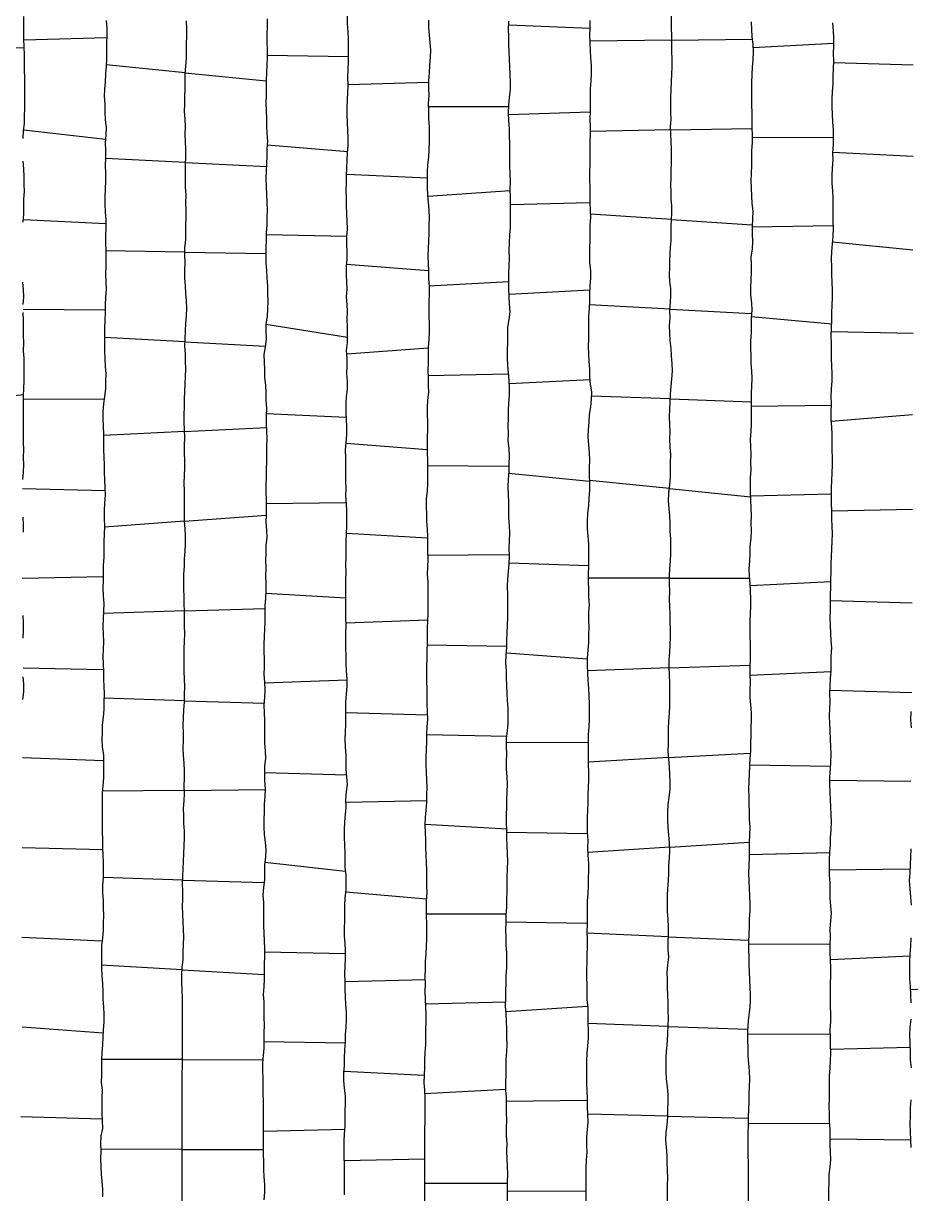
# Model space of a CAD drawing. Extents: x 703186 to 703989, y 1560402 to 1561368.
# Drawn here: x 703352.2 to 703401.5, y 1560728.8 to 1560793.9 of the extents above; entities that cross this region are included whole.
import ezdxf

# ---------------------------------------------------------------- set-up
doc = ezdxf.new("R2010")
doc.units = 0
doc.layers.add('10124_2002_REAL', color=30, linetype='Continuous')
doc.layers.add('AGROCAD PLL', color=7, linetype='Continuous')

msp = doc.modelspace()

# ---------------------------------------------------------------- linework, layer by layer
at = {"layer": '10124_2002_REAL'}
for points in [[(703387.9174, 1560687.0747), (703387.9995, 1560728.8097), (703387.9919, 1560729.2318), (703388.015, 1560729.6472), (703388.0059, 1560730.0689), (703387.9723, 1560730.4987), (703387.9803, 1560730.9146), (703387.9444, 1560731.3322), (703387.9076, 1560731.7463), (703387.9214, 1560732.1686), (703387.9896, 1560732.601), (703388.0108, 1560733.0193), (703388.021, 1560733.4463), (703388.0372, 1560733.8741), (703388.032, 1560734.2953), (703387.9907, 1560734.7175), (703387.9435, 1560735.1501), (703387.9218, 1560735.5756), (703387.9309, 1560736.0024), (703387.9332, 1560736.4235), (703387.958, 1560736.8461), (703388.0039, 1560737.2799), (703388.023, 1560737.7025), (703388.038, 1560738.1255), (703388.0495, 1560738.5438), (703388.0452, 1560738.9803), (703388.0371, 1560739.4039), (703388.016, 1560739.8246), (703387.9979, 1560740.2506), (703387.9936, 1560740.6751), (703387.9901, 1560741.0917), (703388.0209, 1560741.5147), (703388.0732, 1560741.9504), (703388.0374, 1560742.3503), (703388.0372, 1560742.7729), (703388.0558, 1560743.2047), (703388.0608, 1560743.6255), (703388.0307, 1560744.0522), (703388.0042, 1560744.4831), (703387.9979, 1560744.9121), (703388.0083, 1560745.3463), (703388.0218, 1560745.7707), (703388.0523, 1560746.1895), (703388.0764, 1560746.6155), (703388.0817, 1560747.0372), (703388.1072, 1560747.4632), (703388.1328, 1560747.8756), (703388.1052, 1560748.3085), (703388.077, 1560748.7432), (703388.044, 1560749.1636), (703388.0235, 1560749.5909), (703388.0102, 1560750.0082), (703388.0374, 1560750.4361), (703388.1, 1560750.8506), (703388.1565, 1560751.269), (703388.1487, 1560751.6899), (703388.1213, 1560752.1074), (703388.1042, 1560752.5295), (703388.0695, 1560752.9602), (703388.0454, 1560753.3871), (703388.0558, 1560753.8174), (703388.0537, 1560754.2384), (703388.055, 1560754.6583), (703388.0833, 1560755.0826), (703388.1064, 1560755.5054), (703388.1221, 1560755.9344), (703388.133, 1560756.3561), (703388.126, 1560756.7868), (703388.1271, 1560757.2107), (703388.1092, 1560757.6385), (703388.0943, 1560758.0689), (703388.0973, 1560758.4849), (703388.1267, 1560758.9125), (703388.1559, 1560759.3436), (703388.1668, 1560759.7609), (703388.1661, 1560760.1829), (703388.1495, 1560760.6049), (703388.1394, 1560761.0287), (703388.123, 1560761.4419), (703388.1103, 1560761.8679), (703388.1233, 1560762.3057), (703388.1171, 1560762.736), (703388.1173, 1560763.1594), (703388.1338, 1560763.5801), (703388.159, 1560763.9919), (703388.183, 1560764.4101), (703388.1946, 1560764.8281), (703388.1841, 1560765.24), (703388.1528, 1560765.6596), (703388.1415, 1560766.0845), (703388.1239, 1560766.5088), (703388.0963, 1560766.928), (703388.0632, 1560767.3522), (703388.0815, 1560767.7845), (703388.1259, 1560768.226), (703388.1586, 1560768.6422), (703388.1744, 1560769.0606), (703388.1754, 1560769.5006), (703388.1813, 1560769.9125), (703388.1558, 1560770.3337), (703388.1371, 1560770.777), (703388.1503, 1560771.1895), (703388.129, 1560771.6065), (703388.1064, 1560772.0341), (703388.1294, 1560772.4396), (703388.1571, 1560772.8676), (703388.1721, 1560773.2847), (703388.2013, 1560773.7227), (703388.2345, 1560774.1426), (703388.272, 1560774.5702), (703388.2681, 1560774.9935), (703388.2276, 1560775.4135), (703388.196, 1560775.8365), (703388.1484, 1560776.268), (703388.1299, 1560776.6831), (703388.1105, 1560777.1144), (703388.1391, 1560777.5401), (703388.1383, 1560777.9614), (703388.1607, 1560778.383), (703388.1772, 1560778.7927), (703388.1891, 1560779.1794), (703388.1378, 1560779.5643), (703388.1135, 1560779.9458), (703388.1322, 1560780.3267), (703388.1321, 1560780.7157), (703388.1435, 1560781.101), (703388.1679, 1560781.4744), (703388.199, 1560781.8462), (703388.198, 1560782.2213), (703388.1968, 1560782.6062), (703388.2141, 1560782.9969), (703388.2396, 1560783.3848), (703388.2363, 1560783.769), (703388.2102, 1560784.1643), (703388.1981, 1560784.5467), (703388.1861, 1560784.9417), (703388.2028, 1560785.3408), (703388.2053, 1560785.7372), (703388.2154, 1560786.1439), (703388.2206, 1560786.5532), (703388.2192, 1560786.9575), (703388.2032, 1560787.3621), (703388.1831, 1560787.7701), (703388.1755, 1560788.1756), (703388.1964, 1560788.5828), (703388.1906, 1560788.993), (703388.1863, 1560789.4148), (703388.1888, 1560789.8317), (703388.2052, 1560790.2498), (703388.227, 1560790.6769), (703388.2391, 1560791.0983), (703388.2523, 1560791.5224), (703388.1504, 1560799.3254)], [(703352.1322, 1560787.5199), (703352.161, 1560787.942), (703352.2105, 1560788.3651), (703352.2168, 1560788.782), (703352.234, 1560789.1978), (703352.2323, 1560789.6196), (703352.235, 1560790.0434), (703352.2325, 1560790.4767), (703352.2249, 1560790.908), (703352.2145, 1560791.3376), (703352.2092, 1560791.7679), (703352.2034, 1560792.1924), (703352.1942, 1560792.6206), (703352.1806, 1560793.0534), (703352.1815, 1560793.4798), (703352.1829, 1560793.903), (703352.1725, 1560794.317)], [(703356.7553, 1560794.0905), (703356.7877, 1560793.6648), (703356.7902, 1560793.2467), (703356.7785, 1560792.8322), (703356.7825, 1560792.4045), (703356.7681, 1560791.9712), (703356.749, 1560791.5421), (703356.7215, 1560791.1161), (703356.7026, 1560790.6815), (703356.6611, 1560790.2751), (703356.6472, 1560789.8589), (703356.6744, 1560789.4281), (703356.6883, 1560789.0005), (703356.7085, 1560788.5632), (703356.75, 1560788.1345), (703356.7465, 1560787.7164), (703356.705, 1560787.2857), (703356.7124, 1560786.8776), (703356.7286, 1560786.4561), (703356.7099, 1560786.0277), (703356.7183, 1560785.5895), (703356.7215, 1560785.1519), (703356.6946, 1560784.7266), (703356.6742, 1560784.2949), (703356.6909, 1560783.8623), (703356.6981, 1560783.4301), (703356.7301, 1560782.9911), (703356.7314, 1560782.5586), (703356.7234, 1560782.1256), (703356.7197, 1560781.6904), (703356.7295, 1560781.2634), (703356.7307, 1560780.8376), (703356.7304, 1560780.4065), (703356.7234, 1560779.9787), (703356.7452, 1560779.5495), (703356.7521, 1560779.1152), (703356.7273, 1560778.6843), (703356.6978, 1560778.2663), (703356.7033, 1560777.8274), (703356.683, 1560777.3949), (703356.6731, 1560776.9693), (703356.6667, 1560776.5437), (703356.6547, 1560776.1146), (703356.6634, 1560775.685), (703356.6749, 1560775.2647), (703356.7057, 1560774.8352), (703356.7301, 1560774.4162), (703356.7252, 1560774.0024), (703356.7104, 1560773.5834), (703356.6728, 1560773.1607), (703356.6061, 1560772.7487), (703356.5696, 1560772.3208), (703356.5623, 1560771.9067), (703356.5822, 1560771.4897), (703356.6029, 1560771.0552), (703356.6093, 1560770.6347), (703356.6089, 1560770.2018), (703356.6237, 1560769.7768), (703356.646, 1560769.3583), (703356.6417, 1560768.9262), (703356.6659, 1560768.5128), (703356.6904, 1560768.0872), (703356.6992, 1560767.6422), (703356.66, 1560767.2144), (703356.6407, 1560766.7882), (703356.6503, 1560766.3576), (703356.6602, 1560765.9233), (703356.6437, 1560765.4905), (703356.6345, 1560765.0609), (703356.6316, 1560764.6291), (703356.6207, 1560764.1886), (703356.5914, 1560763.7668), (703356.581, 1560763.3381), (703356.5908, 1560762.9051), (703356.578, 1560762.4786), (703356.5884, 1560762.0552), (703356.6185, 1560761.6324), (703356.6173, 1560761.2005), (703356.5974, 1560760.7691), (703356.5795, 1560760.35), (703356.5984, 1560759.9314), (703356.5994, 1560759.5113), (703356.5851, 1560759.0952), (703356.572, 1560758.6882), (703356.5865, 1560758.2666), (703356.6018, 1560757.8448), (703356.6123, 1560757.4225), (703356.624, 1560757.0047), (703356.6478, 1560756.5874), (703356.6296, 1560756.1592), (703356.6263, 1560755.7372), (703356.5806, 1560755.3076), (703356.5384, 1560754.8805), (703356.5316, 1560754.4581), (703356.5179, 1560754.035), (703356.5384, 1560753.6215), (703356.6008, 1560753.1964), (703356.604, 1560752.7672), (703356.6005, 1560752.3462), (703356.6011, 1560751.9188), (703356.5684, 1560751.4873), (703356.5382, 1560751.0562), (703356.54, 1560750.6325), (703356.5262, 1560750.1982), (703356.5382, 1560749.7729), (703356.5287, 1560749.3435), (703356.5291, 1560748.9132), (703356.5505, 1560748.4848), (703356.5595, 1560748.05), (703356.5688, 1560747.6237), (703356.59, 1560747.2021), (703356.5962, 1560746.7772), (703356.5942, 1560746.3648), (703356.5436, 1560745.9409), (703356.5532, 1560745.5191), (703356.5808, 1560745.1004), (703356.5903, 1560744.677), (703356.6089, 1560744.2616), (703356.5922, 1560743.8418), (703356.5943, 1560743.4183), (703356.5607, 1560742.9971), (703356.4986, 1560742.579), (703356.4907, 1560742.1607), (703356.4919, 1560741.734), (703356.5025, 1560741.3178), (703356.5202, 1560740.8979), (703356.5459, 1560740.4666), (703356.5636, 1560740.023), (703356.5751, 1560739.5912), (703356.6024, 1560739.1648), (703356.6235, 1560738.7394), (703356.62, 1560738.3238), (703356.598, 1560737.8984), (703356.5728, 1560737.476), (703356.5475, 1560737.0516), (703356.5205, 1560736.632), (703356.494, 1560736.217), (703356.5037, 1560735.8005), (703356.4894, 1560735.3763), (703356.4874, 1560734.9517), (703356.5312, 1560734.5231), (703356.5202, 1560734.0957), (703356.5188, 1560733.6721), (703356.5211, 1560733.2567), (703356.5354, 1560732.8355), (703356.5478, 1560732.3968), (703356.4671, 1560731.9813), (703356.4443, 1560731.5616), (703356.4599, 1560731.1271), (703356.4342, 1560730.7099), (703356.4571, 1560730.2795), (703356.4782, 1560729.8523), (703356.5179, 1560729.4389), (703356.5541, 1560729.0091), (703356.5489, 1560728.5871)], [(703360.8913, 1560691.7611), (703360.9982, 1560739.6541), (703360.9833, 1560740.0924), (703360.9643, 1560740.5183), (703360.9678, 1560740.9395), (703360.9932, 1560741.3754), (703361.0392, 1560741.7958), (703361.0397, 1560742.2165), (703361.0613, 1560742.6402), (703361.0774, 1560743.0699), (703361.0549, 1560743.491), (703361.0383, 1560743.9101), (703361.015, 1560744.334), (703361.0019, 1560744.7579), (703361.0204, 1560745.1688), (703361.0289, 1560745.6051), (703361.0117, 1560746.0248), (703361.0248, 1560746.4419), (703361.039, 1560746.8631), (703361.0537, 1560747.281), (703361.0754, 1560747.7008), (703361.102, 1560748.134), (703361.1132, 1560748.562), (703361.1074, 1560748.981), (703361.079, 1560749.389), (703361.0735, 1560749.8128), (703361.0619, 1560750.2292), (703361.0946, 1560750.6382), (703361.1089, 1560751.0565), (703361.1042, 1560751.4842), (703361.1229, 1560751.9038), (703361.1254, 1560752.3216), (703361.1039, 1560752.7398), (703361.0602, 1560753.1578), (703361.0475, 1560753.5833), (703361.0689, 1560754.0178), (703361.0604, 1560754.4394), (703361.0466, 1560754.8563), (703361.0625, 1560755.2816), (703361.0873, 1560755.712), (703361.1091, 1560756.1425), (703361.1224, 1560756.5663), (703361.1274, 1560756.9848), (703361.11, 1560757.4114), (703361.0926, 1560757.8351), (703361.093, 1560758.2458), (703361.1033, 1560758.6695), (703361.0898, 1560759.1045), (703361.1083, 1560759.5283), (703361.1319, 1560759.9491), (703361.113, 1560760.3664), (703361.1171, 1560760.7815), (703361.1203, 1560761.1967), (703361.1069, 1560761.6088), (703361.0934, 1560762.0278), (703361.0753, 1560762.4321), (703361.0751, 1560762.8622), (703361.078, 1560763.2666), (703361.1097, 1560763.6827), (703361.1196, 1560764.109), (703361.1604, 1560764.5328), (703361.1638, 1560764.9544), (703361.1729, 1560765.375), (703361.1533, 1560765.7869), (703361.1213, 1560766.2217), (703361.1114, 1560766.6452), (703361.1216, 1560767.0706), (703361.1142, 1560767.4974), (703361.1181, 1560767.9123), (703361.1016, 1560768.3362), (703361.1194, 1560768.7559), (703361.137, 1560769.1767), (703361.1295, 1560769.6005), (703361.1137, 1560770.023), (703361.1225, 1560770.4542), (703361.1347, 1560770.881), (703361.1142, 1560771.3051), (703361.103, 1560771.7321), (703361.1009, 1560772.1606), (703361.1187, 1560772.5832), (703361.1182, 1560773.0068), (703361.1314, 1560773.4314), (703361.1603, 1560773.8569), (703361.1674, 1560774.2716), (703361.1826, 1560774.6948), (703361.1808, 1560775.0999), (703361.1638, 1560775.5247), (703361.1385, 1560775.9546), (703361.1617, 1560776.3762), (703361.1716, 1560776.8055), (703361.1847, 1560777.2269), (703361.2294, 1560777.6467), (703361.2517, 1560778.0747), (703361.2307, 1560778.4758), (703361.1862, 1560778.8983), (703361.1653, 1560779.3201), (703361.1371, 1560779.743), (703361.1402, 1560780.174), (703361.1483, 1560780.6011), (703361.134, 1560781.0253), (703361.1413, 1560781.4567), (703361.1841, 1560781.8755), (703361.197, 1560782.2878), (703361.1886, 1560782.705), (703361.2067, 1560783.1189), (703361.2082, 1560783.5397), (703361.1954, 1560783.9618), (703361.2027, 1560784.387), (703361.173, 1560784.8136), (703361.1644, 1560785.2173), (703361.1689, 1560785.64), (703361.1632, 1560786.0776), (703361.1849, 1560786.5032), (703361.1865, 1560786.9298), (703361.1771, 1560787.3362), (703361.1549, 1560787.7489), (703361.1694, 1560788.1751), (703361.1461, 1560788.5959), (703361.1197, 1560789.0228), (703361.128, 1560789.4503), (703361.1364, 1560789.861), (703361.151, 1560790.2811), (703361.1554, 1560790.6998), (703361.151, 1560791.117), (703361.1938, 1560791.5435), (703361.2215, 1560791.9722), (703361.22, 1560792.3813), (703361.2355, 1560792.805), (703361.253, 1560793.2288), (703361.2467, 1560793.6423), (703361.2252, 1560794.0685)], [(703365.7105, 1560794.1897), (703365.7108, 1560793.7502), (703365.7042, 1560793.3353), (703365.7042, 1560792.8971), (703365.7235, 1560792.4709), (703365.7162, 1560792.043), (703365.6941, 1560791.623), (703365.6829, 1560791.2053), (703365.6596, 1560790.7593), (703365.6636, 1560790.3237), (703365.6555, 1560789.9229), (703365.6432, 1560789.4916), (703365.6596, 1560789.0684), (703365.6896, 1560788.647), (703365.6891, 1560788.2237), (703365.7082, 1560787.795), (703365.7294, 1560787.3728), (703365.6943, 1560786.9502), (703365.6948, 1560786.5454), (703365.6885, 1560786.1208), (703365.6666, 1560785.6976), (703365.6422, 1560785.2729), (703365.6683, 1560784.8449), (703365.6891, 1560784.4074), (703365.6978, 1560783.977), (703365.7131, 1560783.5494), (703365.7014, 1560783.1238), (703365.6912, 1560782.7032), (703365.6631, 1560782.2665), (703365.6549, 1560781.86), (703365.6474, 1560781.432), (703365.6355, 1560781.0126), (703365.6474, 1560780.5943), (703365.6824, 1560780.1713), (703365.7035, 1560779.761), (703365.7314, 1560779.3269), (703365.7453, 1560778.8994), (703365.7458, 1560778.474), (703365.7328, 1560778.0374), (703365.7159, 1560777.6168), (703365.6463, 1560777.1858), (703365.6418, 1560776.7641), (703365.6573, 1560776.3426), (703365.6034, 1560775.9206), (703365.5414, 1560775.4934), (703365.5525, 1560775.0726), (703365.575, 1560774.6361), (703365.5623, 1560774.2176), (703365.6171, 1560773.7837), (703365.6365, 1560773.3577), (703365.6478, 1560772.9421), (703365.685, 1560772.5165), (703365.6656, 1560772.0826), (703365.6608, 1560771.661), (703365.6816, 1560771.2362), (703365.6976, 1560770.8152), (703365.6862, 1560770.3863), (703365.6792, 1560769.956), (703365.6791, 1560769.5268), (703365.6666, 1560769.101), (703365.6623, 1560768.6855), (703365.6446, 1560768.2707), (703365.6478, 1560767.8484), (703365.6529, 1560767.4266), (703365.6569, 1560766.9959), (703365.6551, 1560766.5758), (703365.6476, 1560766.1505), (703365.6769, 1560765.7175), (703365.6957, 1560765.2998), (703365.6519, 1560764.8709), (703365.6381, 1560764.4432), (703365.6254, 1560764.0233), (703365.635, 1560763.5987), (703365.6293, 1560763.1756), (703365.6351, 1560762.7464), (703365.6435, 1560762.3331), (703365.6177, 1560761.9111), (703365.5885, 1560761.492), (703365.5818, 1560761.0664), (703365.5858, 1560760.6432), (703365.5785, 1560760.2252), (703365.5498, 1560759.796), (703365.5267, 1560759.3706), (703365.5255, 1560758.9545), (703365.5464, 1560758.5239), (703365.5441, 1560758.099), (703365.5345, 1560757.6793), (703365.5629, 1560757.2522), (703365.5787, 1560756.8203), (703365.5674, 1560756.397), (703365.5404, 1560755.976), (703365.5587, 1560755.548), (703365.5645, 1560755.115), (703365.572, 1560754.6822), (703365.5682, 1560754.26), (703365.5623, 1560753.8458), (703365.6045, 1560753.4241), (703365.6295, 1560753.0005), (703365.575, 1560752.5684), (703365.5631, 1560752.1404), (703365.569, 1560751.7289), (703365.5999, 1560751.3013), (703365.5805, 1560750.8746), (703365.5592, 1560750.4617), (703365.5466, 1560750.0249), (703365.5347, 1560749.606), (703365.5359, 1560749.1815), (703365.5586, 1560748.7592), (703365.5974, 1560748.3421), (703365.6378, 1560747.9213), (703365.6258, 1560747.5043), (703365.5784, 1560747.0806), (703365.5659, 1560746.6554), (703365.5643, 1560746.2459), (703365.5209, 1560745.8182), (703365.4849, 1560745.3945), (703365.511, 1560744.9752), (703365.5144, 1560744.543), (703365.5151, 1560744.1207), (703365.5169, 1560743.6968), (703365.5354, 1560743.2734), (703365.558, 1560742.8468), (703365.5739, 1560742.4185), (703365.564, 1560741.982), (703365.5471, 1560741.5493), (703365.5461, 1560741.1374), (703365.5554, 1560740.7121), (703365.5247, 1560740.2779), (703365.5032, 1560739.8595), (703365.5352, 1560739.4421), (703365.5351, 1560739.0113), (703365.5403, 1560738.5781), (703365.5495, 1560738.1559), (703365.5358, 1560737.7241), (703365.5312, 1560737.2965), (703365.5242, 1560736.872), (703365.4921, 1560736.4562), (703365.4655, 1560736.0388), (703365.4547, 1560735.6086), (703365.4731, 1560735.1943), (703365.482, 1560734.7752), (703365.4767, 1560734.3592), (703365.4893, 1560733.9452), (703365.4927, 1560733.5223), (703365.4905, 1560733.1009), (703365.5007, 1560732.6811), (703365.4914, 1560732.2553), (703365.5025, 1560731.8268), (703365.4968, 1560731.404), (703365.5032, 1560730.9702), (703365.516, 1560730.5453), (703365.5136, 1560730.1204), (703365.5403, 1560729.7057), (703365.5623, 1560729.2763), (703365.5675, 1560728.848), (703365.53, 1560728.431)], [(703370.0259, 1560728.7096), (703370.0199, 1560729.1287), (703370.0249, 1560729.5514), (703370.0245, 1560729.9667), (703370.015, 1560730.3903), (703370.0054, 1560730.8117), (703369.998, 1560731.2319), (703370.0086, 1560731.6639), (703370.0312, 1560732.0937), (703370.0639, 1560732.5114), (703370.0662, 1560732.9345), (703370.0676, 1560733.353), (703370.0861, 1560733.783), (703370.0828, 1560734.2211), (703370.0226, 1560734.6406), (703369.9776, 1560735.0678), (703369.994, 1560735.4954), (703370.016, 1560735.9108), (703370.0271, 1560736.3365), (703370.0422, 1560736.762), (703370.0843, 1560737.2009), (703370.0865, 1560737.6236), (703370.1145, 1560738.0387), (703370.1268, 1560738.4537), (703370.1347, 1560738.8797), (703370.1011, 1560739.3104), (703370.0864, 1560739.735), (703370.0502, 1560740.1616), (703370.0571, 1560740.5881), (703370.0476, 1560741.0072), (703370.0604, 1560741.4302), (703370.0819, 1560741.8567), (703370.0743, 1560742.2879), (703370.0618, 1560742.7105), (703370.0185, 1560743.1317), (703370.024, 1560743.5529), (703370.0449, 1560743.9679), (703370.0354, 1560744.3887), (703370.0392, 1560744.8166), (703370.0678, 1560745.2411), (703370.1057, 1560745.6618), (703370.1157, 1560746.081), (703370.1092, 1560746.5006), (703370.0664, 1560746.9266), (703370.0532, 1560747.3386), (703370.053, 1560747.774), (703370.0356, 1560748.2007), (703370.0227, 1560748.6224), (703370.0203, 1560749.0522), (703370.0417, 1560749.464), (703370.0868, 1560749.8878), (703370.1123, 1560750.2986), (703370.1052, 1560750.7102), (703370.1379, 1560751.1412), (703370.1857, 1560751.5566), (703370.1532, 1560751.9626), (703370.1233, 1560752.3889), (703370.1113, 1560752.8038), (703370.1231, 1560753.2218), (703370.0862, 1560753.6379), (703370.0509, 1560754.0657), (703370.0764, 1560754.4923), (703370.094, 1560754.8976), (703370.0928, 1560755.3218), (703370.1049, 1560755.7413), (703370.1047, 1560756.164), (703370.1408, 1560756.5823), (703370.178, 1560757.0117), (703370.1619, 1560757.4324), (703370.1281, 1560757.8542), (703370.1214, 1560758.2925), (703370.1236, 1560758.71), (703370.1032, 1560759.1257), (703370.0873, 1560759.5447), (703370.0914, 1560759.9745), (703370.1187, 1560760.4061), (703370.1033, 1560760.822), (703370.1041, 1560761.2506), (703370.1018, 1560761.6803), (703370.0877, 1560762.0973), (703370.0966, 1560762.5301), (703370.1014, 1560762.9559), (703370.1114, 1560763.3843), (703370.1026, 1560763.8063), (703370.1083, 1560764.2273), (703370.1092, 1560764.6486), (703370.1184, 1560765.0775), (703370.1285, 1560765.5134), (703370.1528, 1560765.9312), (703370.1469, 1560766.3489), (703370.1506, 1560766.7743), (703370.1264, 1560767.2003), (703370.0917, 1560767.627), (703370.1077, 1560768.0449), (703370.1026, 1560768.468), (703370.0889, 1560768.8925), (703370.1045, 1560769.3254), (703370.1013, 1560769.7374), (703370.0804, 1560770.1677), (703370.1123, 1560770.5927), (703370.1515, 1560771.0228), (703370.1572, 1560771.4546), (703370.1266, 1560771.8788), (703370.1132, 1560772.3008), (703370.1088, 1560772.7256), (703370.1411, 1560773.1569), (703370.1889, 1560773.5736), (703370.1813, 1560773.9999), (703370.1564, 1560774.4357), (703370.1619, 1560774.8636), (703370.1686, 1560775.2912), (703370.1385, 1560775.7215), (703370.1917, 1560776.1634), (703370.1927, 1560776.5972), (703370.1901, 1560777.0298), (703370.1743, 1560777.4542), (703370.1855, 1560777.8829), (703370.1727, 1560778.2868), (703370.1372, 1560778.701), (703370.163, 1560779.1234), (703370.1591, 1560779.5466), (703370.1284, 1560779.9597), (703370.1306, 1560780.389), (703370.1632, 1560780.8058), (703370.1657, 1560781.2122), (703370.1533, 1560781.6485), (703370.158, 1560782.0724), (703370.1813, 1560782.4797), (703370.1672, 1560782.9148), (703370.1444, 1560783.3426), (703370.1321, 1560783.7649), (703370.1322, 1560784.1932), (703370.1219, 1560784.622), (703370.1274, 1560785.0511), (703370.1401, 1560785.4564), (703370.1584, 1560785.8828), (703370.1749, 1560786.3045), (703370.192, 1560786.7192), (703370.2302, 1560787.1404), (703370.2338, 1560787.563), (703370.2152, 1560787.9929), (703370.1851, 1560788.4097), (703370.1707, 1560788.8336), (703370.1686, 1560789.2575), (703370.1884, 1560789.6826), (703370.2064, 1560790.0967), (703370.2177, 1560790.5153), (703370.2055, 1560790.9426), (703370.2314, 1560791.3669), (703370.252, 1560791.7908), (703370.2526, 1560792.2105), (703370.2405, 1560792.6414), (703370.2384, 1560793.0531), (703370.2322, 1560793.4731), (703370.1821, 1560793.9075), (703370.19, 1560794.3293)], [(703374.7007, 1560794.1097), (703374.7, 1560793.6988), (703374.7351, 1560793.2845), (703374.7767, 1560792.8688), (703374.8097, 1560792.4483), (703374.7862, 1560792.0276), (703374.751, 1560791.6054), (703374.7374, 1560791.1837), (703374.7013, 1560790.7568), (703374.6934, 1560790.3281), (703374.7171, 1560789.9106), (703374.688, 1560789.4764), (703374.6882, 1560789.0471), (703374.7052, 1560788.6152), (703374.7262, 1560788.185), (703374.739, 1560787.7582), (703374.7349, 1560787.3317), (703374.7251, 1560786.9029), (703374.7051, 1560786.4802), (703374.6469, 1560786.0609), (703374.6225, 1560785.6414), (703374.6183, 1560785.2219), (703374.6182, 1560784.7883), (703374.6506, 1560784.3607), (703374.6786, 1560783.954), (703374.7118, 1560783.5282), (703374.7287, 1560783.1059), (703374.7177, 1560782.677), (703374.7156, 1560782.2548), (703374.7034, 1560781.8129), (703374.6762, 1560781.3886), (703374.6667, 1560780.9848), (703374.6865, 1560780.5609), (703374.6896, 1560780.1359), (703374.7017, 1560779.7098), (703374.7261, 1560779.2841), (703374.7385, 1560778.8596), (703374.717, 1560778.4366), (703374.7074, 1560778.0251), (703374.7209, 1560777.617), (703374.7331, 1560777.1949), (703374.7387, 1560776.7497), (703374.7074, 1560776.333), (703374.6838, 1560775.9083), (703374.6739, 1560775.4729), (703374.6704, 1560775.0631), (703374.6609, 1560774.6328), (703374.6698, 1560774.212), (703374.6843, 1560773.7859), (703374.692, 1560773.3767), (703374.633, 1560772.9625), (703374.6249, 1560772.5511), (703374.6191, 1560772.1392), (703374.6368, 1560771.7384), (703374.6329, 1560771.309), (703374.6253, 1560770.8747), (703374.614, 1560770.4576), (703374.6294, 1560770.0345), (703374.6386, 1560769.5927), (703374.6348, 1560769.1682), (703374.6374, 1560768.7423), (703374.6354, 1560768.3072), (703374.6145, 1560767.8842), (703374.5667, 1560767.4603), (703374.5635, 1560767.0327), (703374.5792, 1560766.6159), (703374.5939, 1560766.1916), (703374.6204, 1560765.7741), (703374.6366, 1560765.3548), (703374.6475, 1560764.9311), (703374.6486, 1560764.5167), (703374.6512, 1560764.0978), (703374.6427, 1560763.6655), (703374.63, 1560763.2397), (703374.6609, 1560762.8183), (703374.6611, 1560762.3913), (703374.6593, 1560761.9649), (703374.6643, 1560761.5346), (703374.6631, 1560761.0976), (703374.6448, 1560760.6639), (703374.6244, 1560760.2508), (703374.6155, 1560759.8293), (703374.6146, 1560759.4133), (703374.6069, 1560758.9927), (703374.6079, 1560758.5632), (703374.5916, 1560758.1411), (703374.5855, 1560757.7182), (703374.5794, 1560757.2973), (703374.6017, 1560756.8743), (703374.6089, 1560756.4521), (703374.6029, 1560756.0368), (703374.6254, 1560755.6019), (703374.6344, 1560755.1819), (703374.6078, 1560754.7671), (703374.5922, 1560754.3455), (703374.5837, 1560753.9251), (703374.5749, 1560753.5062), (703374.554, 1560753.0762), (703374.5488, 1560752.6478), (703374.5612, 1560752.2377), (703374.5873, 1560751.8024), (703374.6125, 1560751.3801), (703374.5944, 1560750.9707), (703374.5811, 1560750.5412), (703374.5457, 1560750.1264), (703374.5173, 1560749.7144), (703374.4936, 1560749.3034), (703374.504, 1560748.8867), (703374.5271, 1560748.476), (703374.5333, 1560748.051), (703374.5463, 1560747.6246), (703374.564, 1560747.211), (703374.5911, 1560746.7758), (703374.5874, 1560746.3523), (703374.5918, 1560745.923), (703374.5974, 1560745.5016), (703374.5714, 1560745.0827), (703374.5713, 1560744.6634), (703374.572, 1560744.2395), (703374.5849, 1560743.8094), (703374.5784, 1560743.383), (703374.5853, 1560742.9603), (703374.5648, 1560742.5467), (703374.5483, 1560742.1296), (703374.5161, 1560741.6933), (703374.5135, 1560741.2856), (703374.4985, 1560740.866), (703374.5088, 1560740.4442), (703374.5007, 1560740.0304), (703374.5129, 1560739.5957), (703374.5219, 1560739.1685), (703374.556, 1560738.7512), (703374.5561, 1560738.3282), (703374.5343, 1560737.9001), (703374.5267, 1560737.4804), (703374.5298, 1560737.0645), (703374.4998, 1560736.6366), (703374.4831, 1560736.2101), (703374.477, 1560735.7958), (703374.4494, 1560735.3675), (703374.4304, 1560734.9478), (703374.4675, 1560734.5275), (703374.4902, 1560734.0939), (703374.4849, 1560733.6662), (703374.491, 1560733.246), (703374.4953, 1560732.812), (703374.4713, 1560732.3845), (703374.4246, 1560690.7684)], [(703378.8897, 1560686.2058), (703379.0864, 1560729.431), (703379.1084, 1560729.8569), (703379.094, 1560730.2762), (703379.0677, 1560730.7099), (703379.0663, 1560731.1383), (703379.078, 1560731.5591), (703379.0368, 1560731.9884), (703379.0421, 1560732.4251), (703379.0661, 1560732.8491), (703379.041, 1560733.2851), (703379.0415, 1560733.7079), (703379.0364, 1560734.127), (703379.0059, 1560734.5381), (703379.0085, 1560734.9646), (703379.0155, 1560735.3906), (703379.0252, 1560735.8099), (703379.0291, 1560736.2361), (703379.0496, 1560736.6583), (703379.0754, 1560737.0821), (703379.0532, 1560737.4996), (703379.0508, 1560737.9297), (703379.0347, 1560738.3638), (703379.0177, 1560738.7943), (703378.9895, 1560739.2159), (703379.0032, 1560739.6362), (703379.0075, 1560740.0683), (703379.0182, 1560740.4979), (703379.0286, 1560740.9226), (703379.0501, 1560741.3461), (703379.0596, 1560741.7583), (703379.0577, 1560742.1801), (703379.0284, 1560742.6015), (703379.0147, 1560743.0272), (703379.0093, 1560743.4548), (703379.0154, 1560743.8759), (703379.0219, 1560744.2896), (703379.0499, 1560744.724), (703379.0641, 1560745.1418), (703379.0801, 1560745.567), (703379.0695, 1560746.0008), (703379.082, 1560746.429), (703379.0922, 1560746.8559), (703379.1169, 1560747.2843), (703379.1031, 1560747.71), (703379.07, 1560748.1441), (703379.057, 1560748.583), (703379.0645, 1560748.9984), (703379.0387, 1560749.4306), (703379.0425, 1560749.8564), (703379.0532, 1560750.2857), (703379.0636, 1560750.7083), (703379.0736, 1560751.1375), (703379.0912, 1560751.5652), (703379.0817, 1560751.9707), (703379.0411, 1560752.401), (703379.0461, 1560752.8358), (703379.063, 1560753.2559), (703379.0459, 1560753.6874), (703379.0473, 1560754.1089), (703379.0957, 1560754.5362), (703379.1242, 1560754.9559), (703379.1247, 1560755.3748), (703379.1315, 1560755.7953), (703379.0988, 1560756.222), (703379.079, 1560756.646), (703379.05, 1560757.0622), (703379.0421, 1560757.4812), (703379.0327, 1560757.9033), (703379.007, 1560758.3241), (703379.0275, 1560758.7497), (703379.0598, 1560759.1736), (703379.0662, 1560759.596), (703379.0692, 1560760.0061), (703379.09, 1560760.4313), (703379.1047, 1560760.8563), (703379.1174, 1560761.2958), (703379.1128, 1560761.7182), (703379.109, 1560762.1401), (703379.1031, 1560762.5695), (703379.1167, 1560762.9899), (703379.1519, 1560763.4173), (703379.1874, 1560763.8459), (703379.2016, 1560764.2746), (703379.1816, 1560764.7052), (703379.2029, 1560765.1314), (703379.231, 1560765.5611), (703379.2045, 1560765.9762), (703379.1706, 1560766.4067), (703379.1653, 1560766.84), (703379.1696, 1560767.2647), (703379.1518, 1560767.6937), (703379.1303, 1560768.1197), (703379.1457, 1560768.5514), (703379.1862, 1560768.9739), (703379.1965, 1560769.4091), (703379.2041, 1560769.8306), (703379.1887, 1560770.2566), (703379.1356, 1560770.6798), (703379.1421, 1560771.104), (703379.1402, 1560771.53), (703379.1436, 1560771.9549), (703379.1423, 1560772.3728), (703379.1709, 1560772.7933), (703379.2039, 1560773.2048), (703379.2017, 1560773.621), (703379.1792, 1560774.0418), (703379.1471, 1560774.4671), (703379.115, 1560774.886), (703379.096, 1560775.3122), (703379.0867, 1560775.7419), (703379.1166, 1560776.1698), (703379.1218, 1560776.5937), (703379.1219, 1560777.0204), (703379.1862, 1560777.447), (703379.2337, 1560777.8651), (703379.2106, 1560778.2937), (703379.1944, 1560778.7196), (703379.1718, 1560779.1542), (703379.1653, 1560779.5843), (703379.1642, 1560780.0152), (703379.1827, 1560780.449), (703379.2014, 1560780.8643), (703379.1937, 1560781.2956), (703379.2136, 1560781.7192), (703379.2314, 1560782.1516), (703379.2562, 1560782.5763), (703379.2595, 1560782.9991), (703379.2638, 1560783.4221), (703379.2618, 1560783.8424), (703379.2524, 1560784.275), (703379.2426, 1560784.6978), (703379.2579, 1560785.124), (703379.2512, 1560785.5516), (703379.2239, 1560785.9758), (703379.216, 1560786.4062), (703379.2314, 1560786.8295), (703379.2254, 1560787.2517), (703379.2105, 1560787.6649), (703379.1971, 1560788.0833), (703379.1671, 1560788.5144), (703379.152, 1560788.9479), (703379.1653, 1560789.375), (703379.2088, 1560789.7989), (703379.2601, 1560790.229), (703379.2596, 1560790.6532), (703379.2347, 1560791.0732), (703379.2332, 1560791.4975), (703379.2105, 1560791.9298), (703379.1856, 1560792.3546), (703379.1655, 1560792.7825), (703379.1659, 1560793.1954), (703379.1518, 1560793.6169), (703379.1681, 1560794.0514)], [(703383.6814, 1560794.1016), (703383.6735, 1560793.6794), (703383.6668, 1560793.2582), (703383.6766, 1560792.8392), (703383.6961, 1560792.4184), (703383.7186, 1560792.0118), (703383.7589, 1560791.5854), (703383.7474, 1560791.1547), (703383.7314, 1560790.7297), (703383.6985, 1560790.2897), (703383.6954, 1560789.8673), (703383.6937, 1560789.4599), (703383.6929, 1560789.0424), (703383.6771, 1560788.6079), (703383.6879, 1560788.183), (703383.6927, 1560787.7527), (703383.6853, 1560787.3389), (703383.672, 1560786.9088), (703383.6849, 1560786.4962), (703383.669, 1560786.0769), (703383.6601, 1560785.6451), (703383.6601, 1560785.2193), (703383.6726, 1560784.8117), (703383.6718, 1560784.3804), (703383.6812, 1560783.9696), (703383.6894, 1560783.5539), (703383.7229, 1560783.128), (703383.6861, 1560782.6982), (703383.6751, 1560782.2644), (703383.684, 1560781.8596), (703383.6655, 1560781.4425), (703383.6674, 1560781.0089), (703383.6583, 1560780.596), (703383.7095, 1560780.1764), (703383.7158, 1560779.7538), (703383.6807, 1560779.3291), (703383.6582, 1560778.8973), (703383.6632, 1560778.483), (703383.6337, 1560778.0536), (703383.6007, 1560777.637), (703383.6016, 1560777.2146), (703383.6106, 1560776.7883), (703383.5966, 1560776.3584), (703383.5901, 1560775.9379), (703383.5982, 1560775.5261), (703383.6289, 1560775.1041), (703383.6533, 1560774.6756), (703383.6667, 1560774.2498), (703383.7026, 1560773.8353), (703383.7703, 1560773.419), (703383.7557, 1560773.0024), (703383.7219, 1560772.5824), (703383.6356, 1560772.1609), (703383.6128, 1560771.7363), (703383.5931, 1560771.311), (703383.5695, 1560770.8909), (703383.6047, 1560770.4643), (703383.634, 1560770.0402), (703383.651, 1560769.6126), (703383.6478, 1560769.185), (703383.6455, 1560768.7668), (703383.6638, 1560768.3466), (703383.6518, 1560767.9237), (703383.6295, 1560767.4927), (703383.5982, 1560767.062), (703383.5518, 1560766.6366), (703383.52, 1560766.2136), (703383.5344, 1560765.7959), (703383.5746, 1560765.3792), (703383.6007, 1560764.957), (703383.6033, 1560764.5283), (703383.6107, 1560764.1062), (703383.6042, 1560763.6857), (703383.5849, 1560763.2654), (703383.581, 1560762.8437), (703383.5947, 1560762.4163), (703383.606, 1560762.0068), (703383.6347, 1560761.5813), (703383.6111, 1560761.1417), (703383.5994, 1560760.7172), (703383.6122, 1560760.2987), (703383.6001, 1560759.8766), (703383.5939, 1560759.4539), (703383.5581, 1560759.0336), (703383.5317, 1560758.6059), (703383.5369, 1560758.1824), (703383.5398, 1560757.7606), (703383.5614, 1560757.3359), (703383.5974, 1560756.8967), (703383.6301, 1560756.4736), (703383.6457, 1560756.052), (703383.6446, 1560755.6254), (703383.6474, 1560755.1979), (703383.6216, 1560754.7672), (703383.5891, 1560754.3364), (703383.5767, 1560753.9255), (703383.5815, 1560753.512), (703383.5779, 1560753.0892), (703383.5803, 1560752.6674), (703383.6109, 1560752.232), (703383.6055, 1560751.8065), (703383.5754, 1560751.3802), (703383.5682, 1560750.9594), (703383.5664, 1560750.547), (703383.549, 1560750.1365), (703383.5343, 1560749.7062), (703383.5222, 1560749.2894), (703383.5354, 1560748.8756), (703383.5605, 1560748.4367), (703383.5416, 1560748.0184), (703383.5738, 1560747.6054), (703383.5996, 1560747.1702), (703383.5948, 1560746.7467), (703383.59, 1560746.3352), (703383.5894, 1560745.9081), (703383.5599, 1560745.4882), (703383.5306, 1560745.0644), (703383.5213, 1560744.6379), (703383.536, 1560744.2079), (703383.5203, 1560743.7757), (703383.5087, 1560743.3532), (703383.5276, 1560742.9221), (703383.5237, 1560742.5025), (703383.502, 1560742.0884), (703383.5021, 1560741.6594), (703383.4842, 1560741.2436), (703383.4898, 1560740.8268), (703383.5069, 1560740.4027), (703383.5111, 1560739.9765), (703383.5161, 1560739.5519), (703383.561, 1560739.1314), (703383.5748, 1560738.7033), (703383.5634, 1560738.2705), (703383.5816, 1560737.8604), (703383.5751, 1560737.4234), (703383.5401, 1560737.0013), (703383.5155, 1560736.5829), (703383.4967, 1560736.1565), (703383.491, 1560735.7382), (703383.4981, 1560735.3093), (703383.492, 1560734.893), (703383.5156, 1560734.4721), (703383.5249, 1560734.0415), (703383.5331, 1560733.6047), (703383.5482, 1560733.1797), (703383.5654, 1560732.7683), (703383.5272, 1560732.3445), (703383.5004, 1560731.9118), (703383.4945, 1560731.4958), (703383.5093, 1560731.0702), (703383.4666, 1560730.6497), (703383.4465, 1560730.2192), (703383.3451, 1560685.926)], [(703392.6523, 1560794.0205), (703392.6674, 1560793.61), (703392.7004, 1560793.1941), (703392.7431, 1560792.7679), (703392.7649, 1560792.3381), (703392.7473, 1560791.9131), (703392.7065, 1560791.4912), (703392.6996, 1560791.0674), (703392.6836, 1560790.6491), (703392.6835, 1560790.2308), (703392.6798, 1560789.8022), (703392.6836, 1560789.3952), (703392.6854, 1560788.963), (703392.6875, 1560788.5361), (703392.6942, 1560788.1209), (703392.707, 1560787.709), (703392.7057, 1560787.2817), (703392.6781, 1560786.8568), (703392.6748, 1560786.4424), (703392.6713, 1560786.0166), (703392.6513, 1560785.5927), (703392.643, 1560785.1855), (703392.6538, 1560784.762), (703392.6679, 1560784.3302), (703392.6924, 1560783.8964), (703392.7406, 1560783.4844), (703392.7311, 1560783.0596), (703392.7111, 1560782.6308), (703392.7184, 1560782.2184), (703392.7321, 1560781.7856), (703392.714, 1560781.3545), (703392.6415, 1560780.9377), (703392.652, 1560780.5163), (703392.6591, 1560780.0892), (703392.6437, 1560779.6568), (703392.6193, 1560779.2338), (703392.6231, 1560778.7977), (703392.6712, 1560778.381), (703392.6931, 1560777.965), (703392.6539, 1560777.5405), (703392.6624, 1560777.1103), (703392.6641, 1560776.6815), (703392.6259, 1560776.2557), (703392.6262, 1560775.844), (703392.6303, 1560775.4218), (703392.6373, 1560774.9968), (703392.6679, 1560774.5803), (703392.6861, 1560774.1538), (703392.6793, 1560773.7385), (703392.6618, 1560773.3205), (703392.6513, 1560772.8943), (703392.6551, 1560772.4744), (703392.6516, 1560772.0523), (703392.6585, 1560771.6263), (703392.6408, 1560771.2002), (703392.6065, 1560770.7871), (703392.6131, 1560770.3672), (703392.629, 1560769.9353), (703392.6158, 1560769.5027), (703392.6294, 1560769.0749), (703392.6065, 1560768.6507), (703392.6007, 1560768.2308), (703392.6068, 1560767.8173), (703392.6169, 1560767.3906), (703392.6316, 1560766.9599), (703392.6513, 1560766.524), (703392.6449, 1560766.1123), (703392.6555, 1560765.6883), (703392.636, 1560765.2531), (703392.5917, 1560764.8364), (703392.5737, 1560764.413), (703392.5592, 1560763.9806), (703392.5344, 1560763.5666), (703392.5404, 1560763.1533), (703392.5794, 1560762.7364), (703392.5998, 1560762.3105), (703392.6254, 1560761.8911), (703392.619, 1560761.4674), (703392.5989, 1560761.0524), (703392.58, 1560760.6354), (703392.5792, 1560760.2163), (703392.5903, 1560759.795), (703392.6012, 1560759.3695), (703392.6045, 1560758.9353), (703392.6047, 1560758.5151), (703392.5772, 1560758.0822), (703392.5736, 1560757.6695), (703392.592, 1560757.2488), (703392.5837, 1560756.8185), (703392.5754, 1560756.4051), (703392.6159, 1560755.981), (703392.655, 1560755.5555), (703392.6512, 1560755.1452), (703392.6397, 1560754.7178), (703392.6363, 1560754.2875), (703392.6265, 1560753.8501), (703392.6136, 1560753.4306), (703392.5749, 1560752.9992), (703392.5687, 1560752.5798), (703392.5459, 1560752.1497), (703392.5286, 1560751.724), (703392.5109, 1560751.307), (703392.5188, 1560750.8777), (703392.5296, 1560750.4529), (703392.5375, 1560750.0295), (703392.5506, 1560749.606), (703392.5874, 1560749.1751), (703392.5691, 1560748.742), (703392.5469, 1560748.3228), (703392.5375, 1560747.8956), (703392.5481, 1560747.4594), (703392.5197, 1560747.0479), (703392.5027, 1560746.6218), (703392.5248, 1560746.1903), (703392.5461, 1560745.7684), (703392.556, 1560745.3467), (703392.5755, 1560744.917), (703392.5788, 1560744.492), (703392.5529, 1560744.0634), (703392.5373, 1560743.6381), (703392.5248, 1560743.2139), (703392.5127, 1560742.7969), (703392.5153, 1560742.3716), (703392.5224, 1560741.9405), (703392.5198, 1560741.5211), (703392.539, 1560741.0995), (703392.5579, 1560740.6711), (703392.5732, 1560740.2508), (703392.5961, 1560739.8373), (703392.5929, 1560739.4134), (703392.5671, 1560738.9896), (703392.5163, 1560738.5728), (703392.4748, 1560738.144), (703392.4533, 1560737.7332), (703392.4518, 1560737.3086), (703392.4695, 1560736.8821), (703392.4786, 1560736.4422), (703392.5076, 1560736.0227), (703392.5515, 1560735.5901), (703392.565, 1560735.1502), (703392.5361, 1560734.7312), (703392.5196, 1560734.3129), (703392.5273, 1560733.8862), (703392.5082, 1560733.4585), (703392.482, 1560733.0293), (703392.4844, 1560732.6086), (703392.4771, 1560732.1828), (703392.4706, 1560731.7621), (703392.4645, 1560731.3348), (703392.4753, 1560730.9122), (703392.482, 1560730.4924), (703392.3513, 1560686.185)], [(703396.8163, 1560683.2175), (703396.9838, 1560728.9675), (703396.9983, 1560729.3954), (703397.0011, 1560729.8312), (703397.0603, 1560730.2474), (703397.0849, 1560730.6664), (703397.0715, 1560731.0858), (703397.0575, 1560731.5131), (703397.0627, 1560731.9332), (703397.0467, 1560732.356), (703397.0254, 1560732.7792), (703397.0074, 1560733.2046), (703396.9957, 1560733.6355), (703397.0147, 1560734.0641), (703397.0216, 1560734.4885), (703397.0176, 1560734.9144), (703397.0143, 1560735.3268), (703397.0482, 1560735.7586), (703397.0765, 1560736.1728), (703397.0888, 1560736.607), (703397.0776, 1560737.0413), (703397.0656, 1560737.4699), (703397.0621, 1560737.9094), (703397.0846, 1560738.3313), (703397.0848, 1560738.7538), (703397.0711, 1560739.1925), (703397.0642, 1560739.6271), (703397.0642, 1560740.0492), (703397.0808, 1560740.4727), (703397.0927, 1560740.9052), (703397.0958, 1560741.3377), (703397.0698, 1560741.7744), (703397.0508, 1560742.211), (703397.0586, 1560742.6428), (703397.0709, 1560743.0827), (703397.057, 1560743.5142), (703397.0962, 1560743.9554), (703397.1188, 1560744.3837), (703397.0868, 1560744.7932), (703397.0477, 1560745.221), (703397.0514, 1560745.6479), (703397.0506, 1560746.067), (703397.0152, 1560746.4983), (703397.0112, 1560746.9215), (703397.0227, 1560747.3296), (703397.0259, 1560747.7624), (703397.0637, 1560748.1792), (703397.0763, 1560748.6004), (703397.1071, 1560749.0295), (703397.1229, 1560749.4589), (703397.1168, 1560749.8789), (703397.0951, 1560750.2813), (703397.0717, 1560750.7098), (703397.0523, 1560751.1294), (703397.0296, 1560751.5438), (703397.0349, 1560751.9734), (703397.0733, 1560752.3984), (703397.0899, 1560752.8227), (703397.1009, 1560753.2446), (703397.0875, 1560753.658), (703397.0728, 1560754.084), (703397.0567, 1560754.515), (703397.0386, 1560754.9434), (703397.0147, 1560755.3565), (703397.0318, 1560755.7786), (703397.0459, 1560756.1982), (703397.0378, 1560756.6072), (703397.0493, 1560757.0275), (703397.0815, 1560757.4544), (703397.1054, 1560757.879), (703397.1054, 1560758.2918), (703397.1158, 1560758.7148), (703397.138, 1560759.1439), (703397.1041, 1560759.5602), (703397.0877, 1560759.9809), (703397.0755, 1560760.4128), (703397.0613, 1560760.8366), (703397.0726, 1560761.268), (703397.0656, 1560761.696), (703397.0766, 1560762.1094), (703397.0914, 1560762.5347), (703397.0957, 1560762.9661), (703397.108, 1560763.3918), (703397.1181, 1560763.8161), (703397.1225, 1560764.2411), (703397.1417, 1560764.6783), (703397.1631, 1560765.0931), (703397.1744, 1560765.5154), (703397.1709, 1560765.939), (703397.1531, 1560766.3495), (703397.1391, 1560766.7775), (703397.1301, 1560767.207), (703397.123, 1560767.6371), (703397.13, 1560768.0573), (703397.1373, 1560768.4851), (703397.1564, 1560768.9144), (703397.1898, 1560769.3283), (703397.1867, 1560769.7478), (703397.1627, 1560770.1837), (703397.1567, 1560770.6056), (703397.1572, 1560771.0335), (703397.1401, 1560771.4633), (703397.106, 1560771.8836), (703397.1104, 1560772.3165), (703397.1367, 1560772.7409), (703397.1122, 1560773.1639), (703397.1361, 1560773.5898), (703397.1624, 1560774.0165), (703397.1626, 1560774.4335), (703397.148, 1560774.8457), (703397.1328, 1560775.2805), (703397.1284, 1560775.7138), (703397.1371, 1560776.1326), (703397.118, 1560776.5415), (703397.1267, 1560776.9595), (703397.1515, 1560777.3906), (703397.1508, 1560777.8096), (703397.1743, 1560778.2354), (703397.1782, 1560778.6613), (703397.1757, 1560779.0908), (703397.1617, 1560779.5247), (703397.1389, 1560779.9418), (703397.1375, 1560780.3796), (703397.1293, 1560780.8009), (703397.1454, 1560781.2281), (703397.1767, 1560781.6579), (703397.2211, 1560782.0916), (703397.2311, 1560782.5153), (703397.2147, 1560782.9347), (703397.2227, 1560783.3537), (703397.2259, 1560783.772), (703397.2261, 1560784.1973), (703397.1954, 1560784.6178), (703397.16, 1560785.0413), (703397.1719, 1560785.4627), (703397.1898, 1560785.8846), (703397.2115, 1560786.3124), (703397.209, 1560786.7408), (703397.2315, 1560787.1686), (703397.2425, 1560787.5891), (703397.2303, 1560788.0165), (703397.2034, 1560788.4354), (703397.1794, 1560788.8601), (703397.1663, 1560789.2822), (703397.1602, 1560789.7194), (703397.1823, 1560790.1469), (703397.2279, 1560790.576), (703397.2283, 1560790.9882), (703397.2394, 1560791.4155), (703397.2522, 1560791.8457), (703397.2458, 1560792.2561), (703397.2558, 1560792.6819), (703397.2571, 1560793.1184), (703397.2481, 1560793.535), (703397.2014, 1560793.963)], [(703352.1459, 1560782.8728), (703352.1666, 1560783.3034), (703352.1755, 1560783.7253), (703352.181, 1560784.1388), (703352.2024, 1560784.5678), (703352.1998, 1560784.9877), (703352.187, 1560785.411), (703352.1676, 1560785.8412), (703352.1356, 1560786.2601)], [(703352.1377, 1560778.2716), (703352.177, 1560778.6913), (703352.1645, 1560779.1074), (703352.1234, 1560779.5219)], [(703352.111, 1560768.5295), (703352.1535, 1560768.9416), (703352.1721, 1560769.3549), (703352.1536, 1560769.7753), (703352.1671, 1560770.1966), (703352.1581, 1560770.6177), (703352.1594, 1560771.0446), (703352.155, 1560771.4767), (703352.1544, 1560771.9088), (703352.1487, 1560772.3412), (703352.1554, 1560772.7656), (703352.1582, 1560773.1866), (703352.1741, 1560773.6111), (703352.1997, 1560774.0242), (703352.1977, 1560774.4417), (703352.2018, 1560774.8658), (703352.1922, 1560775.2844), (703352.1634, 1560775.7044), (703352.1709, 1560776.1344), (703352.154, 1560776.5656), (703352.1625, 1560776.9939), (703352.1634, 1560777.4128), (703352.1334, 1560777.8434)], [(703352.1471, 1560765.6072), (703352.1602, 1560766.0263), (703352.133, 1560766.4324)], [(703352.1351, 1560759.7055), (703352.1574, 1560760.134), (703352.1569, 1560760.5563), (703352.1379, 1560760.9708)], [(703352.1261, 1560756.2877), (703352.1678, 1560756.713), (703352.168, 1560757.1344), (703352.1408, 1560757.5563)], [(703401.544, 1560755.6087), (703401.5291, 1560755.1535), (703401.5604, 1560754.7134)], [(703401.5494, 1560747.9616), (703401.5268, 1560747.5147), (703401.5073, 1560747.0794), (703401.4859, 1560746.6316), (703401.4513, 1560746.1871), (703401.4927, 1560745.733), (703401.5293, 1560745.2759), (703401.5553, 1560744.8298)], [(703401.5358, 1560743.0062), (703401.5213, 1560742.5502), (703401.4934, 1560742.108), (703401.4678, 1560741.657), (703401.4695, 1560741.2086), (703401.4783, 1560740.7511), (703401.5044, 1560740.3049), (703401.5258, 1560739.8412), (703401.5355, 1560739.3866)], [(703401.5409, 1560738.4921), (703401.4857, 1560738.0342), (703401.4636, 1560737.593), (703401.4814, 1560737.1346), (703401.5103, 1560736.6766), (703401.5082, 1560736.2262), (703401.5613, 1560735.7834)], [(703401.5374, 1560733.9947), (703401.5092, 1560733.5466), (703401.4988, 1560733.1083), (703401.4906, 1560732.6622), (703401.5103, 1560732.2157), (703401.5272, 1560731.77), (703401.5458, 1560731.3337)]]:
    msp.add_lwpolyline(points, dxfattribs=at)
at = {"layer": 'AGROCAD PLL', "color": 3, "true_color": 0x00ff00}
for points in [[(703379.1604, 1560793.845), (703383.6734, 1560793.6757)], [(703379.1604, 1560793.845), (703383.6734, 1560793.6757)], [(703347.6713, 1560792.744), (703352.1952, 1560792.5764)], [(703388.233, 1560793.0005), (703392.7139, 1560793.059)], [(703388.233, 1560793.0005), (703392.7139, 1560793.059)], [(703392.7516, 1560792.5994), (703397.2562, 1560792.8279)], [(703365.7184, 1560792.1712), (703370.2524, 1560792.0939)], [(703361.1579, 1560791.1862), (703365.6598, 1560790.7344)], [(703361.1579, 1560791.1862), (703365.6598, 1560790.7344)], [(703370.2174, 1560790.5257), (703374.6994, 1560790.6537)], [(703374.6881, 1560789.3014), (703379.1631, 1560789.3035)], [(703379.1553, 1560788.8534), (703383.6918, 1560789.0115)], [(703388.1787, 1560788.0025), (703383.6909, 1560787.9184)], [(703388.1787, 1560788.0025), (703392.6952, 1560788.0871)], [(703388.1787, 1560788.0025), (703392.6952, 1560788.0871)], [(703392.7067, 1560787.6027), (703397.2425, 1560787.5889)], [(703392.7067, 1560787.6027), (703397.2425, 1560787.5889)], [(703365.713, 1560787.1759), (703370.1996, 1560786.8033)], [(703397.2106, 1560786.7705), (703401.6724, 1560786.5358)], [(703361.1689, 1560786.1898), (703365.6802, 1560785.9598)], [(703361.1689, 1560786.1898), (703365.6802, 1560785.9598)], [(703370.1433, 1560785.5312), (703374.6195, 1560785.3391)], [(703388.2147, 1560783.0059), (703383.7092, 1560783.3021)], [(703388.2147, 1560783.0059), (703392.7148, 1560782.7101)], [(703388.2147, 1560783.0059), (703392.7148, 1560782.7101)], [(703365.6614, 1560782.1808), (703370.159, 1560782.0901)], [(703392.7115, 1560782.6086), (703397.2243, 1560782.6885)], [(703397.1888, 1560781.7764), (703401.6553, 1560781.3192)], [(703361.1369, 1560781.1943), (703365.6385, 1560781.1182)], [(703361.1369, 1560781.1943), (703365.6385, 1560781.1182)], [(703379.1871, 1560778.8599), (703383.6684, 1560779.093)], [(703388.1411, 1560778.0143), (703383.6474, 1560778.253)], [(703388.1411, 1560778.0143), (703392.6754, 1560777.7734)], [(703388.1411, 1560778.0143), (703392.6754, 1560777.7734)], [(703392.6614, 1560777.6215), (703397.141, 1560777.2079)], [(703361.1521, 1560776.2026), (703356.6641, 1560776.4495)], [(703397.123, 1560776.7808), (703401.6717, 1560776.6862)], [(703361.1521, 1560776.2026), (703365.6081, 1560775.9574)], [(703361.1521, 1560776.2026), (703365.6081, 1560775.9574)], [(703370.151, 1560775.5425), (703374.6827, 1560775.8595)], [(703374.6676, 1560774.3177), (703379.1512, 1560774.4125)], [(703379.1882, 1560773.8728), (703383.6786, 1560774.1129)], [(703352.1572, 1560773.0307), (703356.6469, 1560773.0008)], [(703388.1628, 1560773.026), (703392.6516, 1560772.8646)], [(703388.1628, 1560773.026), (703392.6516, 1560772.8646)], [(703392.6537, 1560772.6258), (703397.1321, 1560772.6664)], [(703365.6711, 1560772.2056), (703370.1225, 1560772.0066)], [(703397.114, 1560771.7853), (703401.6384, 1560772.1524)], [(703361.119, 1560771.2062), (703356.6039, 1560770.9879)], [(703370.1092, 1560770.5512), (703374.6229, 1560770.2124)], [(703379.1772, 1560768.8798), (703383.6593, 1560768.4501)], [(703388.1065, 1560768.0328), (703383.658, 1560768.4801)], [(703388.1065, 1560768.0328), (703392.6124, 1560767.5796)], [(703388.1065, 1560768.0328), (703392.6124, 1560767.5796)], [(703365.6549, 1560767.2074), (703370.1224, 1560767.2489)], [(703392.6113, 1560767.6292), (703397.1246, 1560767.736)], [(703361.1223, 1560766.2086), (703365.6545, 1560766.5422)], [(703361.1223, 1560766.2086), (703365.6545, 1560766.5422)], [(703397.1388, 1560766.7895), (703401.6447, 1560766.8839)], [(703361.1223, 1560766.2086), (703356.6586, 1560765.8801)], [(703370.131, 1560765.5564), (703374.6382, 1560765.2943)], [(703374.6498, 1560764.3284), (703379.1978, 1560764.3566)], [(703352.0878, 1560763.0402), (703356.5857, 1560763.1282)], [(703388.1172, 1560763.0404), (703383.5828, 1560763.0425)], [(703392.5842, 1560762.6363), (703397.0946, 1560762.8523)], [(703365.6361, 1560762.2121), (703370.093, 1560761.9396)], [(703361.1197, 1560761.2145), (703365.5864, 1560761.3597)], [(703361.1197, 1560761.2145), (703365.5864, 1560761.3597)], [(703361.1197, 1560761.2145), (703356.6112, 1560761.0679)], [(703370.1131, 1560760.5575), (703374.6474, 1560760.7254)], [(703379.0383, 1560758.8919), (703383.5324, 1560758.5495)], [(703352.1286, 1560758.0425), (703356.5975, 1560757.9625)], [(703388.0952, 1560758.0437), (703392.5846, 1560758.1992)], [(703388.0952, 1560758.0437), (703392.5846, 1560758.1992)], [(703392.5749, 1560757.6396), (703397.1031, 1560757.8377)], [(703361.1114, 1560756.2172), (703356.638, 1560756.3576)], [(703370.0998, 1560755.5643), (703374.629, 1560755.4336)], [(703374.592, 1560754.3338), (703379.0625, 1560754.2434)], [(703379.0466, 1560753.9002), (703383.5772, 1560753.8852)], [(703352.0965, 1560753.0489), (703356.6031, 1560752.8879)], [(703388.0646, 1560753.0471), (703383.5796, 1560752.7939)], [(703388.0646, 1560753.0471), (703392.6022, 1560753.3032)], [(703388.0646, 1560753.0471), (703392.6022, 1560753.3032)], [(703392.5697, 1560752.6461), (703397.0804, 1560752.5795)], [(703397.0328, 1560751.8018), (703401.5376, 1560751.7462)], [(703361.1071, 1560751.2231), (703365.5986, 1560751.2725)], [(703361.1071, 1560751.2231), (703365.5986, 1560751.2725)], [(703370.1075, 1560750.5753), (703374.5845, 1560750.6525)], [(703379.0628, 1560748.9045), (703383.5384, 1560748.8237)], [(703352.075, 1560748.0514), (703356.5622, 1560747.926)], [(703392.5435, 1560747.6507), (703397.0259, 1560747.7596)], [(703392.5435, 1560747.6507), (703397.0256, 1560747.7596)], [(703365.5956, 1560747.2339), (703370.086, 1560746.7316)], [(703397.0123, 1560746.8076), (703401.4963, 1560746.85)], [(703361.0181, 1560746.2281), (703365.5481, 1560746.0858)], [(703361.0181, 1560746.2281), (703365.5481, 1560746.0858)], [(703370.0986, 1560745.5825), (703374.5774, 1560745.179)], [(703374.5718, 1560744.3432), (703379.0258, 1560744.3505)], [(703379.0159, 1560743.9089), (703383.5226, 1560743.8381)], [(703352.0579, 1560743.0542), (703356.5379, 1560742.8433)], [(703388.0499, 1560743.0689), (703383.5126, 1560743.2643)], [(703388.0499, 1560743.0689), (703392.515, 1560742.8765)], [(703388.0499, 1560743.0689), (703392.515, 1560742.8765)], [(703392.5136, 1560742.6552), (703397.0597, 1560742.683)], [(703365.5699, 1560742.241), (703370.0769, 1560742.1388)], [(703360.985, 1560741.2344), (703356.498, 1560741.4958)], [(703374.5182, 1560739.3462), (703378.9968, 1560739.4405)], [(703352.0818, 1560738.0597), (703356.5871, 1560737.7158)], [(703388.0363, 1560738.0762), (703383.565, 1560738.2348)], [(703360.9906, 1560736.2356), (703356.4958, 1560736.2456)], [(703360.9906, 1560736.2356), (703365.4774, 1560736.2256)], [(703360.9906, 1560736.2356), (703365.4774, 1560736.2256)], [(703369.9993, 1560735.596), (703374.4489, 1560735.3604)], [(703369.9993, 1560735.596), (703374.4491, 1560735.3604)], [(703374.4766, 1560734.3529), (703379.0062, 1560734.59)], [(703379.039, 1560733.9162), (703383.5262, 1560733.9708)], [(703352.0067, 1560733.0636), (703356.5319, 1560732.9392)], [(703388.0124, 1560733.0857), (703383.5477, 1560733.1924)], [(703388.0124, 1560733.0857), (703383.5477, 1560733.1924)], [(703388.0124, 1560733.0857), (703392.4823, 1560732.979)], [(703388.0124, 1560733.0857), (703392.4823, 1560732.979)], [(703392.484, 1560732.67), (703397.0296, 1560732.6959)], [(703397.0613, 1560731.8221), (703401.5273, 1560731.7669)], [(703397.0613, 1560731.8221), (703401.5273, 1560731.7669)], [(703360.9794, 1560731.2356), (703356.4556, 1560731.2457)], [(703360.9794, 1560731.2356), (703365.4994, 1560731.2255)], [(703360.9794, 1560731.2356), (703365.4994, 1560731.2255)], [(703370.0101, 1560730.6057), (703374.4694, 1560730.7073)]]:
    msp.add_lwpolyline(points, dxfattribs=at)
at = {"layer": 'AGROCAD PLL', "color": 1, "true_color": 0xff0000}
for points in [[(703352.1819, 1560793.0117), (703356.7877, 1560793.1564)], [(703388.233, 1560793.0005), (703383.6742, 1560792.9409)], [(703352.1695, 1560788.0151), (703356.7239, 1560787.4822)], [(703374.6541, 1560784.3091), (703379.2443, 1560784.6252)], [(703352.153, 1560783.0199), (703356.7307, 1560782.7998)], [(703370.142, 1560780.5343), (703374.6893, 1560780.1787)], [(703352.1352, 1560778.0269), (703356.7014, 1560777.9811)], [(703365.6471, 1560777.1905), (703370.1924, 1560776.4565)], [(703347.6022, 1560772.7662), (703352.161, 1560773.2621)], [(703361.119, 1560771.2062), (703365.6723, 1560771.4263)], [(703361.119, 1560771.2062), (703365.6723, 1560771.4263)], [(703374.6362, 1560769.3233), (703379.1935, 1560769.2825)], [(703352.094, 1560768.0344), (703356.6938, 1560767.9159)], [(703397.0682, 1560761.792), (703401.6197, 1560761.6708)], [(703388.0952, 1560758.0437), (703383.5389, 1560757.886)], [(703365.5642, 1560757.217), (703370.1637, 1560757.3852)], [(703397.043, 1560756.797), (703401.603, 1560756.6722)], [(703365.5655, 1560752.2252), (703370.1437, 1560752.0979)], [(703361.1071, 1560751.2231), (703356.5464, 1560751.173)], [(703374.4957, 1560749.34), (703379.0598, 1560749.0768)], [(703388.1209, 1560748.0627), (703383.5608, 1560747.772)], [(703360.985, 1560741.2344), (703365.5498, 1560740.9684)], [(703360.985, 1560741.2344), (703365.5498, 1560740.9684)], [(703401.5124, 1560740.1326), (703406.0721, 1560740.3431)], [(703379.0098, 1560738.912), (703383.552, 1560739.2159)], [(703365.5303, 1560737.2447), (703370.0813, 1560737.1697)], [(703392.4531, 1560737.6635), (703397.0642, 1560737.6472)], [(703365.4916, 1560732.248), (703370.0525, 1560732.3661)], [(703374.4679, 1560729.354), (703379.086, 1560729.3488)]]:
    msp.add_lwpolyline(points, dxfattribs=at)
at = {"layer": 'AGROCAD PLL', "color": 5, "true_color": 0x0000ff}
for points in [[(703361.1579, 1560791.1862), (703356.7528, 1560791.6283)], [(703397.2498, 1560791.7646), (703401.682, 1560791.6327)], [(703361.1689, 1560786.1898), (703356.7269, 1560786.4163)], [(703379.2615, 1560783.857), (703383.6815, 1560783.953)], [(703361.1369, 1560781.1943), (703356.7294, 1560781.2689)], [(703361.1369, 1560781.1943), (703356.7295, 1560781.2689)], [(703374.7244, 1560779.3142), (703379.1655, 1560779.5688)], [(703374.7244, 1560779.3142), (703379.1653, 1560779.5688)], [(703388.1628, 1560773.026), (703383.7621, 1560773.1843)], [(703379.1888, 1560763.8868), (703383.605, 1560763.7405)], [(703388.1172, 1560763.0404), (703392.5512, 1560763.0383)], [(703388.1172, 1560763.0404), (703392.5512, 1560763.0383)], [(703374.6131, 1560759.3308), (703379.0609, 1560759.2494)], [(703361.1114, 1560756.2172), (703365.5469, 1560756.078)], [(703361.1114, 1560756.2172), (703365.5469, 1560756.078)], [(703388.1209, 1560748.0627), (703392.5481, 1560748.345)], [(703388.1209, 1560748.0627), (703392.5481, 1560748.345)], [(703361.0181, 1560746.2281), (703356.5942, 1560746.367)], [(703361.0181, 1560746.2281), (703356.5945, 1560746.367)], [(703397.068, 1560741.8153), (703401.4877, 1560742.0076)], [(703370.0571, 1560740.5888), (703374.5028, 1560740.6896)], [(703388.0363, 1560738.0762), (703392.463, 1560737.9193)], [(703388.0363, 1560738.0762), (703392.463, 1560737.9193)], [(703397.0834, 1560736.8177), (703401.4942, 1560736.9315)], [(703379.0841, 1560728.9214), (703383.4435, 1560728.9015)]]:
    msp.add_lwpolyline(points, dxfattribs=at)

doc.saveas('drawing.dxf')
